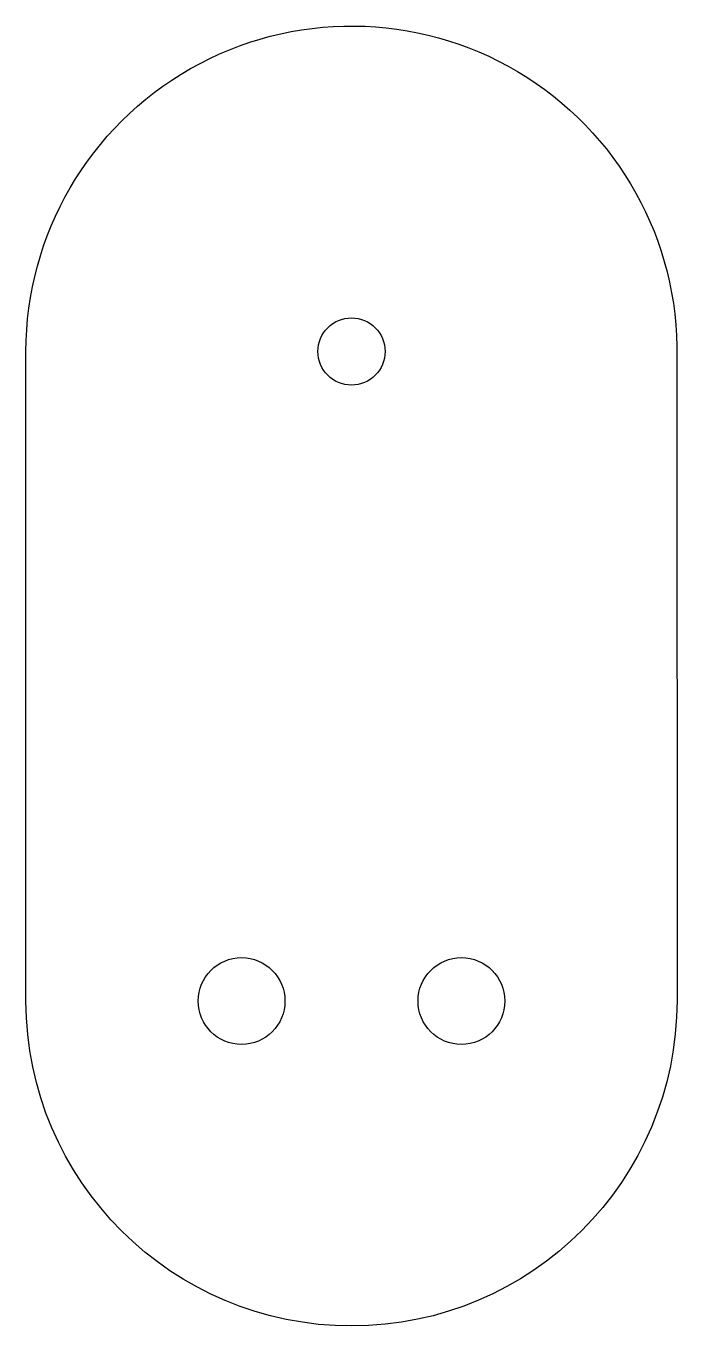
# Model space of a CAD drawing. Header units: millimetres. Extents: x -15 to 15, y -44.9 to 15.
import ezdxf

# ---------------------------------------------------------------- set-up
doc = ezdxf.new("R2010")
doc.units = ezdxf.units.MM
doc.layers.get('0').update_dxf_attribs({"linetype": 'CONTINUOUS'})

msp = doc.modelspace()

# ---------------------------------------------------------------- linework, layer by layer
msp.add_lwpolyline([(14.998, -0.271), (15, -29.906, -0.998906), (-15, -29.941), (-15, 0, -1.009089)], format="xyb", close=True)
for centre, radius in [((0, 0), 1.55), ((-5.066, -29.933), 2), ((5.066, -29.933), 2)]:
    msp.add_circle(centre, radius)

doc.saveas('drawing.dxf')
